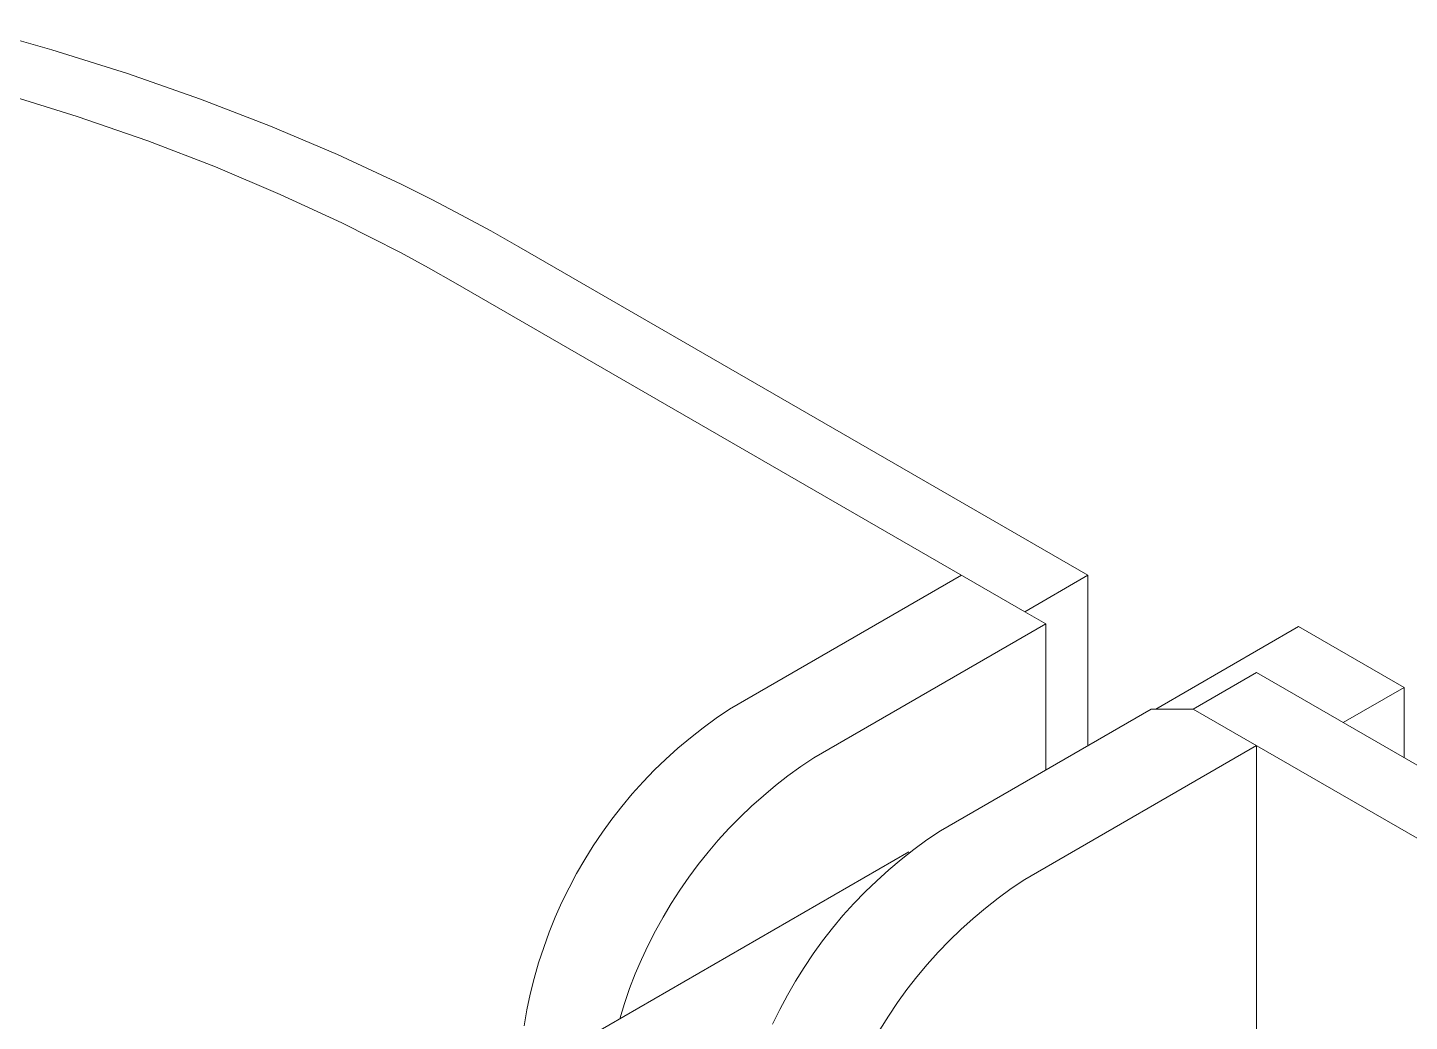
# Model space of a CAD drawing. Header units: millimetres. Extents: x 8434 to 10928, y 788 to 2545.
# Drawn here: x 10700.53 to 10739.9, y 2252.18 to 2280.5 of the extents above; entities that cross this region are included whole.
import ezdxf

# ---------------------------------------------------------------- set-up
doc = ezdxf.new("R2010")
doc.units = ezdxf.units.MM
doc.layers.add('ZANO_R', color=7, linetype='Continuous', lineweight=0)

msp = doc.modelspace()

# ---------------------------------------------------------------- linework, layer by layer
at = {"layer": 'ZANO_R'}
for p, q in [((10701.214, 2279.868), (10698.975, 2280.497)), ((10703.375, 2279.187), (10701.214, 2279.868)), ((10705.455, 2278.459), (10703.375, 2279.187)), ((10699.837, 2278.622), (10701.933, 2277.969)), ((10707.45, 2277.688), (10705.455, 2278.459)), ((10701.933, 2277.969), (10703.948, 2277.269)), ((10709.356, 2276.878), (10707.45, 2277.688)), ((10703.948, 2277.269), (10705.88, 2276.527)), ((10711.172, 2276.033), (10709.356, 2276.878)), ((10705.88, 2276.527), (10707.725, 2275.746)), ((10712.045, 2275.599), (10711.172, 2276.033)), ((10707.725, 2275.746), (10709.482, 2274.931)), ((10712.894, 2275.157), (10712.045, 2275.599)), ((10713.721, 2274.709), (10712.894, 2275.157)), ((10709.482, 2274.931), (10710.326, 2274.512)), ((10714.524, 2274.255), (10713.721, 2274.709)), ((10710.326, 2274.512), (10711.148, 2274.086)), ((10711.148, 2274.086), (10711.947, 2273.654)), ((10714.524, 2274.255), (10730.74, 2264.893)), ((10711.947, 2273.654), (10712.722, 2273.215)), ((10728.938, 2263.853), (10712.722, 2273.215)), ((10720.53, 2261.079), (10727.136, 2264.893)), ((10730.74, 2264.893), (10728.938, 2263.853)), ((10730.74, 2264.893), (10730.74, 2260.039)), ((10729.539, 2263.506), (10728.938, 2263.853)), ((10729.539, 2263.506), (10722.932, 2259.692)), ((10729.539, 2259.345), (10729.539, 2263.506)), ((10732.677, 2261.079), (10736.745, 2263.428)), ((10736.745, 2263.428), (10739.748, 2261.694)), ((10733.743, 2261.079), (10735.544, 2262.119)), ((10735.544, 2262.119), (10798.605, 2225.711)), ((10739.748, 2261.694), (10738.015, 2260.693)), ((10739.748, 2259.692), (10739.748, 2261.694)), ((10720.148, 2260.82), (10720.53, 2261.079)), ((10726.536, 2257.612), (10732.542, 2261.079)), ((10732.542, 2261.079), (10733.743, 2261.079)), ((10796.804, 2224.671), (10733.743, 2261.079)), ((10719.411, 2260.264), (10719.775, 2260.548)), ((10719.775, 2260.548), (10720.148, 2260.82)), ((10719.058, 2259.966), (10719.411, 2260.264)), ((10718.715, 2259.657), (10719.058, 2259.966)), ((10735.544, 2260.039), (10728.938, 2256.225)), ((10735.544, 2209.057), (10735.544, 2260.039)), ((10718.063, 2259.004), (10718.384, 2259.336)), ((10718.384, 2259.336), (10718.715, 2259.657)), ((10722.193, 2259.176), (10722.558, 2259.44)), ((10722.558, 2259.44), (10722.932, 2259.692)), ((10717.755, 2258.661), (10718.063, 2259.004)), ((10721.837, 2258.9), (10722.193, 2259.176)), ((10717.458, 2258.307), (10717.755, 2258.661)), ((10721.154, 2258.311), (10721.491, 2258.611)), ((10721.491, 2258.611), (10721.837, 2258.9)), ((10717.174, 2257.943), (10717.458, 2258.307)), ((10720.828, 2258), (10721.154, 2258.311)), ((10716.903, 2257.569), (10717.174, 2257.943)), ((10720.512, 2257.678), (10720.828, 2258)), ((10716.645, 2257.186), (10716.903, 2257.569)), ((10720.208, 2257.346), (10720.512, 2257.678)), ((10726.153, 2257.353), (10726.536, 2257.612)), ((10715.725, 2251.291), (10725.633, 2257.012)), ((10716.4, 2256.795), (10716.645, 2257.186)), ((10719.634, 2256.651), (10719.915, 2257.003)), ((10719.915, 2257.003), (10720.208, 2257.346)), ((10725.417, 2256.796), (10725.78, 2257.081)), ((10725.78, 2257.081), (10726.153, 2257.353)), ((10716.17, 2256.395), (10716.4, 2256.795)), ((10719.365, 2256.289), (10719.634, 2256.651)), ((10725.064, 2256.499), (10725.417, 2256.796)), ((10715.953, 2255.988), (10716.17, 2256.395)), ((10719.108, 2255.919), (10719.365, 2256.289)), ((10724.389, 2255.869), (10724.721, 2256.19)), ((10724.721, 2256.19), (10725.064, 2256.499)), ((10728.556, 2255.966), (10728.938, 2256.225)), ((10715.75, 2255.573), (10715.953, 2255.988)), ((10718.864, 2255.54), (10719.108, 2255.919)), ((10724.069, 2255.536), (10724.389, 2255.869)), ((10728.183, 2255.694), (10728.556, 2255.966)), ((10715.562, 2255.151), (10715.75, 2255.573)), ((10718.633, 2255.153), (10718.864, 2255.54)), ((10723.76, 2255.193), (10724.069, 2255.536)), ((10727.466, 2255.112), (10727.819, 2255.409)), ((10727.819, 2255.409), (10728.183, 2255.694)), ((10715.389, 2254.723), (10715.562, 2255.151)), ((10718.415, 2254.758), (10718.633, 2255.153)), ((10723.464, 2254.839), (10723.76, 2255.193)), ((10727.123, 2254.803), (10727.466, 2255.112)), ((10715.231, 2254.29), (10715.389, 2254.723)), ((10718.211, 2254.357), (10718.415, 2254.758)), ((10723.18, 2254.475), (10723.464, 2254.839)), ((10726.792, 2254.482), (10727.123, 2254.803)), ((10715.088, 2253.851), (10715.231, 2254.29)), ((10718.02, 2253.948), (10718.211, 2254.357)), ((10722.909, 2254.102), (10723.18, 2254.475)), ((10726.471, 2254.149), (10726.792, 2254.482)), ((10714.96, 2253.407), (10715.088, 2253.851)), ((10717.843, 2253.534), (10718.02, 2253.948)), ((10722.651, 2253.719), (10722.909, 2254.102)), ((10726.163, 2253.806), (10726.471, 2254.149)), ((10717.681, 2253.113), (10717.843, 2253.534)), ((10722.406, 2253.328), (10722.651, 2253.719)), ((10725.582, 2253.088), (10725.866, 2253.452)), ((10725.866, 2253.452), (10726.163, 2253.806)), ((10714.848, 2252.959), (10714.96, 2253.407)), ((10717.532, 2252.687), (10717.681, 2253.113)), ((10722.175, 2252.928), (10722.406, 2253.328)), ((10725.311, 2252.715), (10725.582, 2253.088)), ((10714.752, 2252.508), (10714.848, 2252.959)), ((10717.398, 2252.257), (10717.532, 2252.687)), ((10721.959, 2252.52), (10722.175, 2252.928)), ((10725.053, 2252.332), (10725.311, 2252.715)), ((10714.671, 2252.053), (10714.752, 2252.508)), ((10721.756, 2252.105), (10721.959, 2252.52)), ((10724.808, 2251.941), (10725.053, 2252.332))]:
    msp.add_line(p, q, dxfattribs=at)

doc.saveas('drawing.dxf')
